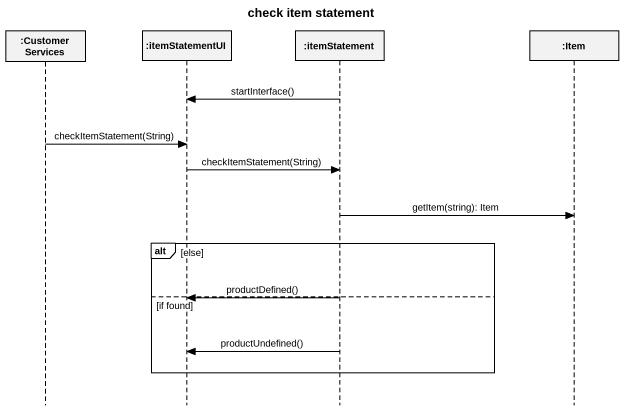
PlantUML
@startuml
title check item statement
hide footbox
participant ":Customer Services" as Customer_Services
participant ":itemStatementUI" as itemStatementUI
participant ":itemStatement" as itemStatement
participant ":Item" as Item

itemStatement -> itemStatementUI : startInterface()
Customer_Services -> itemStatementUI : checkItemStatement(String)
itemStatementUI -> itemStatement : checkItemStatement(String)
itemStatement -> Item : getItem(string): Item
alt else
else if found
  itemStatement -> itemStatementUI : productDefined()
  itemStatement -> itemStatementUI : productUndefined()
end
@enduml
